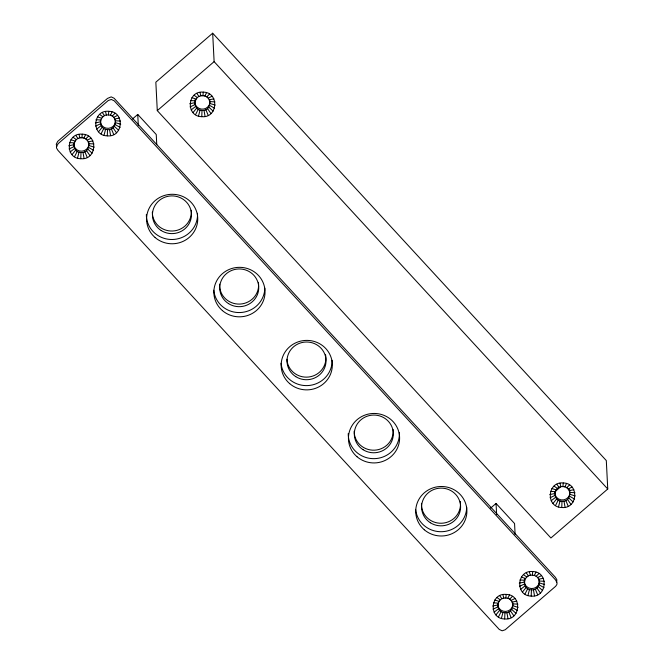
<?xml version="1.0" encoding="UTF-8"?>
<svg xmlns="http://www.w3.org/2000/svg" width="664" height="664" viewBox="0 0 664 664"><rect width="100%" height="100%" fill="white"/><g stroke="black" fill="none" stroke-linecap="round" stroke-linejoin="round"><path stroke-width="1" d="M80.767 158.713C64.441 158.613 66.143 132.435 82.278 134.169C98.604 134.277 96.902 160.456 80.767 158.713L81.008 152.488C71.239 152.429 72.26 136.776 81.904 137.813C91.674 137.871 90.653 153.525 81.008 152.488M107.294 135.854C90.96 135.755 92.661 109.577 108.796 111.311C125.131 111.411 123.429 137.597 107.294 135.854L107.526 129.629C97.766 129.571 98.787 113.909 108.431 114.955C118.192 115.013 117.179 130.667 107.526 129.629M201.773 116.673C185.439 116.565 187.14 90.387 203.275 92.13C219.61 92.23 217.908 118.408 201.773 116.673L202.005 110.44C192.245 110.382 193.257 94.728 202.91 95.765C212.671 95.832 211.658 111.486 202.005 110.44M504.681 618.956C488.347 618.848 490.057 592.67 506.192 594.413C522.518 594.512 520.817 620.691 504.681 618.956L504.922 612.731C495.153 612.664 496.174 597.011 505.819 598.048C515.588 598.115 514.567 613.768 504.922 612.731M531.2 596.098C514.874 595.99 516.575 569.812 532.711 571.546C549.045 571.654 547.335 597.832 531.2 596.098L531.441 589.864C521.68 589.806 522.692 574.152 532.345 575.19C542.106 575.248 541.085 590.91 531.441 589.864M561.761 507.512C545.426 507.404 547.128 481.226 563.263 482.96C579.597 483.068 577.896 509.246 561.761 507.512L561.993 501.279C552.232 501.22 553.253 485.567 562.898 486.604C572.659 486.662 571.646 502.324 561.993 501.279M81.904 137.813L82.278 134.169M108.431 114.955L108.796 111.311M202.91 95.765L203.275 92.13M505.819 598.048L506.192 594.413M532.345 575.19L532.711 571.546M562.898 486.604L563.263 482.96M77.514 158.123L79.057 152.131M104.032 135.257L105.584 129.273M198.511 116.075L200.063 110.091M501.42 618.358L502.972 612.374M527.946 595.5L529.49 589.507M558.499 506.914L560.051 500.922M556.698 582.004L556.839 579.697L555.394 577.306L114.092 98.239L111.187 96.878L107.502 98.413L57.668 141.415L56.249 144.237L56.905 146.586M83.855 138.17L85.531 134.767M110.382 115.312L112.058 111.909M204.852 96.122L206.537 92.719M507.769 598.405L509.446 595.002M564.848 486.961L566.525 483.558M534.288 575.547L535.972 572.144M74.526 156.729L77.273 151.301M101.052 133.871L103.8 128.442M195.523 114.681L198.27 109.253M498.44 616.964L501.187 611.536M555.519 505.52L558.266 500.092M524.958 594.106L527.706 588.678M72.019 154.637L75.771 150.047M98.538 131.779L102.297 127.189M193.017 112.59L196.776 108.008M553.004 503.428L556.764 498.838M495.933 614.872L499.685 610.291M522.452 592.014L526.212 587.424M85.639 139L88.519 136.161M112.166 116.142L115.038 113.295M206.645 96.952L209.517 94.114M566.633 487.791L569.505 484.952M509.554 599.243L512.434 596.396M536.072 576.377L538.952 573.538M212.679 33.2L155.841 82.187L157.285 110.631L550.921 537.989L607.751 489.003L606.307 460.567L212.679 33.2L214.115 61.644L607.751 489.003M132.343 119.097L137.747 114.44L156.248 134.526L156.762 144.686M157.285 110.631L214.115 61.644M490.646 508.101L496.049 503.445L514.558 523.539L515.115 534.503M554.955 491.725L561.13 486.397M96.678 129.123L101.185 125.604M70.16 151.99L74.659 148.462M191.157 109.942L195.664 106.423M551.145 500.781L555.652 497.253M520.593 589.366L525.099 585.839M494.066 612.225L498.573 608.705M113.66 117.395L117.553 115.395M87.142 140.253L91.026 138.253M208.139 98.206L212.032 96.205M568.127 489.044L572.019 487.044M537.574 577.63L541.459 575.63M511.056 600.488L514.94 598.488M95.591 126.094L100.538 123.794M69.073 148.96L74.011 146.653M190.07 106.912L195.008 104.605M550.058 497.751L555.004 495.444M519.505 586.337L524.444 584.029M492.987 609.195L497.925 606.896M189.838 103.709L194.867 102.696M209.251 99.791L213.891 98.853M95.359 122.898L100.397 121.877M114.772 118.98L119.412 118.043M68.832 145.756L73.87 144.744M88.254 141.839L92.885 140.901M569.239 490.63L573.879 489.692M549.825 494.547L554.855 493.535M538.687 579.216L543.326 578.278M519.265 583.133L524.303 582.12M492.746 606L497.784 604.979M512.168 602.074L516.799 601.144M190.46 100.563L195.249 100.812M95.981 119.744L100.77 119.993M69.463 142.602L74.243 142.86M550.448 491.393L555.237 491.651M519.895 579.979L524.676 580.236M493.377 602.846L498.158 603.095M209.907 101.6L214.978 101.882M115.428 120.79L120.499 121.072M88.901 143.648L93.973 143.93M569.895 492.439L574.966 492.721M539.334 581.025L544.405 581.307M512.816 603.883L517.887 604.165M210.048 103.518L215.211 105.086M115.569 122.699L120.732 124.268M89.042 145.565L94.213 147.134M570.036 494.356L575.198 495.925M539.475 582.942L544.646 584.511M512.957 605.8L518.127 607.369M191.913 97.666L196.112 99.077M97.434 116.856L101.633 118.267M70.907 139.714L75.115 141.125M551.9 488.505L556.1 489.916M521.348 577.091L525.548 578.502M494.821 599.949L499.021 601.368M209.666 105.402L214.588 108.24M115.196 124.583L120.109 127.422M88.669 147.45L93.582 150.28M569.662 496.24L574.576 499.071M539.102 584.826L544.015 587.657M512.583 607.684L517.497 610.523M194.087 95.234L197.407 97.625M99.608 114.424L102.937 116.814M73.081 137.282L76.41 139.672M554.075 486.073L557.403 488.463M523.514 574.659L526.842 577.049M496.996 597.517L500.324 599.907M208.803 107.128L213.136 111.129M568.791 497.967L573.123 501.967M114.324 126.318L118.657 130.318M87.806 149.176L92.138 153.177M538.238 586.553L542.571 590.553M511.712 609.411L516.044 613.411M556.822 484.264L559.046 487.384M196.834 93.425L199.051 96.546M526.261 572.849L528.486 575.97M499.743 595.708L501.967 598.828M102.356 112.614L104.58 115.727M75.829 135.473L78.053 138.593M567.496 499.419L570.949 504.399M207.508 108.581L210.961 113.561M536.935 588.005L540.396 592.985M510.417 610.872L513.878 615.843M113.029 127.77L116.482 132.75M86.503 150.628L89.964 155.608M565.852 500.507L568.201 506.209M535.292 589.092L537.649 594.795M508.773 611.951L511.131 617.653M205.865 109.668L208.214 115.37M111.386 128.849L113.735 134.551M84.859 151.716L87.216 157.418M559.951 483.201L560.914 486.745M529.399 571.787L530.362 575.331M502.88 594.654L503.843 598.198M199.964 92.362L200.926 95.915M105.485 111.552L106.447 115.096M78.966 134.41L79.929 137.954M563.977 501.137L565.072 507.271M533.424 589.723L534.512 595.857M506.898 612.581L507.993 618.715M203.989 110.299L205.076 116.432M109.51 129.488L110.606 135.614M82.983 152.346L84.079 158.48M496.049 503.445L496.622 514.625M137.747 114.44L138.303 125.396M88.835 142.353A7.603 7.345 -2.9 0 1 81.938 151.184A7.603 7.345 -2.9 0 1 73.804 143.449M115.362 119.495A7.603 7.345 -2.9 0 1 108.456 128.326A7.603 7.345 -2.9 0 1 100.33 120.591M512.749 602.597A7.603 7.345 -2.9 0 1 505.852 611.428A7.603 7.345 -2.9 0 1 497.718 603.684M539.268 579.73A7.603 7.345 -2.9 0 1 531.374 588.578A7.603 7.345 -2.9 0 1 524.618 578.942M197.498 213.268A25.589 24.742 -2.9 0 1 172.449 239.496A25.589 24.742 -2.9 0 1 146.362 214.406M264.82 288.159A25.589 24.742 -2.9 0 1 240.219 312.536A25.589 24.742 -2.9 0 1 213.758 290.226M332.108 360.295A25.589 24.742 -2.9 0 1 307.98 385.568A25.589 24.742 -2.9 0 1 281.046 363.274M399.354 432.43A25.589 24.742 -2.9 0 1 374.313 458.658A25.589 24.742 -2.9 0 1 348.226 433.567M466.684 507.321A25.589 24.742 -2.9 0 1 442.075 531.698A25.589 24.742 -2.9 0 1 415.623 509.379M191.232 210.264A19.513 18.866 -2.9 0 1 172.706 231.014A19.513 18.866 -2.9 0 1 152.313 212.098M258.396 282.333A19.513 18.866 -2.9 0 1 239.994 304.07A19.513 18.866 -2.9 0 1 219.635 284.175M325.501 354.427A19.513 18.866 -2.9 0 1 308.801 376.994A19.513 18.866 -2.9 0 1 286.906 359.199M393.096 429.425A19.513 18.866 -2.9 0 1 374.562 450.175A19.513 18.866 -2.9 0 1 354.169 431.26M460.26 501.494A19.513 18.866 -2.9 0 1 441.859 523.232A19.513 18.866 -2.9 0 1 421.491 503.337M209.841 100.314A7.603 7.345 -2.9 0 1 203.923 109.004A7.603 7.345 -2.9 0 1 194.95 103.318M194.801 101.401A7.603 7.345 -2.9 0 1 195.183 99.517M569.173 489.335A7.603 7.345 -2.9 0 1 563.91 499.843A7.603 7.345 -2.9 0 1 554.797 492.24M56.465 146.246L56.506 147.981L57.959 150.379L499.253 629.439L502.158 630.8L505.213 629.762L555.677 586.262L556.83 584.586L557.088 582.867L555.527 579.888L114.225 100.828L111.32 99.467L108.265 100.505L58.382 143.457L56.465 146.246M155.127 237.546A25.589 24.742 -2.9 0 0 197.216 223.976A25.589 24.742 -2.9 0 0 164.149 195.556A25.589 24.742 -2.9 0 0 155.127 237.546M222.415 310.603A25.589 24.742 -2.9 0 0 264.504 297.032A25.589 24.742 -2.9 0 0 231.437 268.605A25.589 24.742 -2.9 0 0 222.415 310.603M289.703 383.651A25.589 24.742 -2.9 0 0 331.792 370.08A25.589 24.742 -2.9 0 0 298.717 341.661A25.589 24.742 -2.9 0 0 289.703 383.651M356.991 456.707A25.589 24.742 -2.9 0 0 399.081 443.137A25.589 24.742 -2.9 0 0 366.005 414.718A25.589 24.742 -2.9 0 0 356.991 456.707M424.279 529.764A25.589 24.742 -2.9 0 0 466.369 516.194A25.589 24.742 -2.9 0 0 433.293 487.766A25.589 24.742 -2.9 0 0 424.279 529.764M161.211 230.541A19.513 18.866 -2.9 0 0 191.423 215.817A19.513 18.866 -2.9 0 0 163.211 197.922A19.513 18.866 -2.9 0 0 161.211 230.541M228.499 303.597A19.513 18.866 -2.9 0 0 258.711 288.865A19.513 18.866 -2.9 0 0 230.499 270.978A19.513 18.866 -2.9 0 0 228.499 303.597M295.787 376.654A19.513 18.866 -2.9 0 0 325.999 361.921A19.513 18.866 -2.9 0 0 297.787 344.027A19.513 18.866 -2.9 0 0 295.787 376.654M363.075 449.702A19.513 18.866 -2.9 0 0 393.287 434.97A19.513 18.866 -2.9 0 0 365.075 417.083A19.513 18.866 -2.9 0 0 363.075 449.702M430.363 522.759A19.513 18.866 -2.9 0 0 460.575 508.026A19.513 18.866 -2.9 0 0 432.364 490.14A19.513 18.866 -2.9 0 0 430.363 522.759"/></g></svg>
